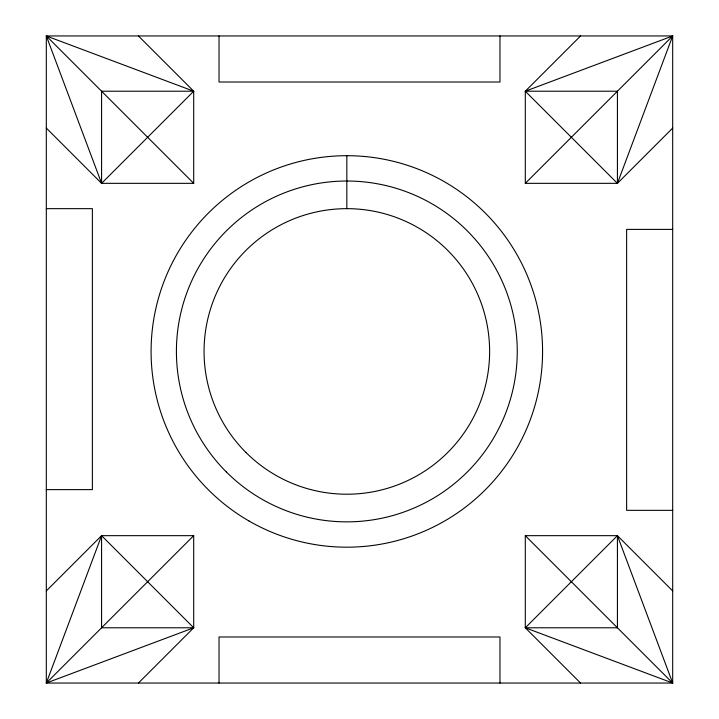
<?xml version="1.0" encoding="UTF-8"?>
<svg xmlns="http://www.w3.org/2000/svg" width="719" height="719" viewBox="0 0 719 719"><rect width="100%" height="100%" fill="white"/><g stroke="black" fill="none" stroke-linecap="round" stroke-linejoin="round"><path stroke-width="1.08" d="M46.313 590.937L101.577 535.664L193.699 627.786L46.313 683.05L46.313 35.95L672.687 35.95L672.687 683.05L46.313 683.05L101.577 535.664L193.699 535.664L193.699 627.786L138.425 683.05M580.575 35.95L525.301 91.214L617.423 183.336L672.687 35.95L525.301 91.214L525.301 183.336L617.423 183.336L672.687 128.063M46.313 128.063L101.577 183.336L193.699 91.214L138.425 35.95M525.301 183.336L672.687 35.95M46.313 683.05L193.699 535.664M580.575 683.05L525.301 627.786L617.423 535.664L672.687 590.937M193.699 91.214L101.577 91.214L101.577 183.336L193.699 183.336L193.699 91.214L46.313 35.95L101.577 183.336M525.301 91.214L617.423 91.214L617.423 183.336M46.313 208.663L92.374 208.663L92.374 489.612L46.313 489.612M672.687 229.388L626.626 229.388L626.626 510.337L672.687 510.337M525.301 535.664L617.423 535.664L672.687 683.05L525.301 627.786L525.301 535.664L672.687 683.05M193.699 627.786L101.577 627.786L101.577 535.664M525.301 627.786L617.423 627.786L617.423 535.664M46.313 35.95L193.699 183.336M499.975 35.95L499.975 82.011L219.025 82.011L219.025 35.95M499.975 683.05L499.975 636.989L219.025 636.989L219.025 683.05M346.837 155.699L346.837 208.663M226.332 471.943A170.412 170.412 0 0 0 511.443 395.549A170.412 170.412 0 0 0 302.726 186.832A170.412 170.412 0 0 0 226.332 471.943M245.88 452.395A142.775 142.775 0 0 0 484.75 388.395A142.775 142.775 0 0 0 309.88 213.525A142.775 142.775 0 0 0 245.88 452.395M248.963 520.96A195.739 195.739 0 0 0 542.575 351.438A195.739 195.739 0 0 0 248.963 181.925A195.739 195.739 0 0 0 248.963 520.96"/></g></svg>
